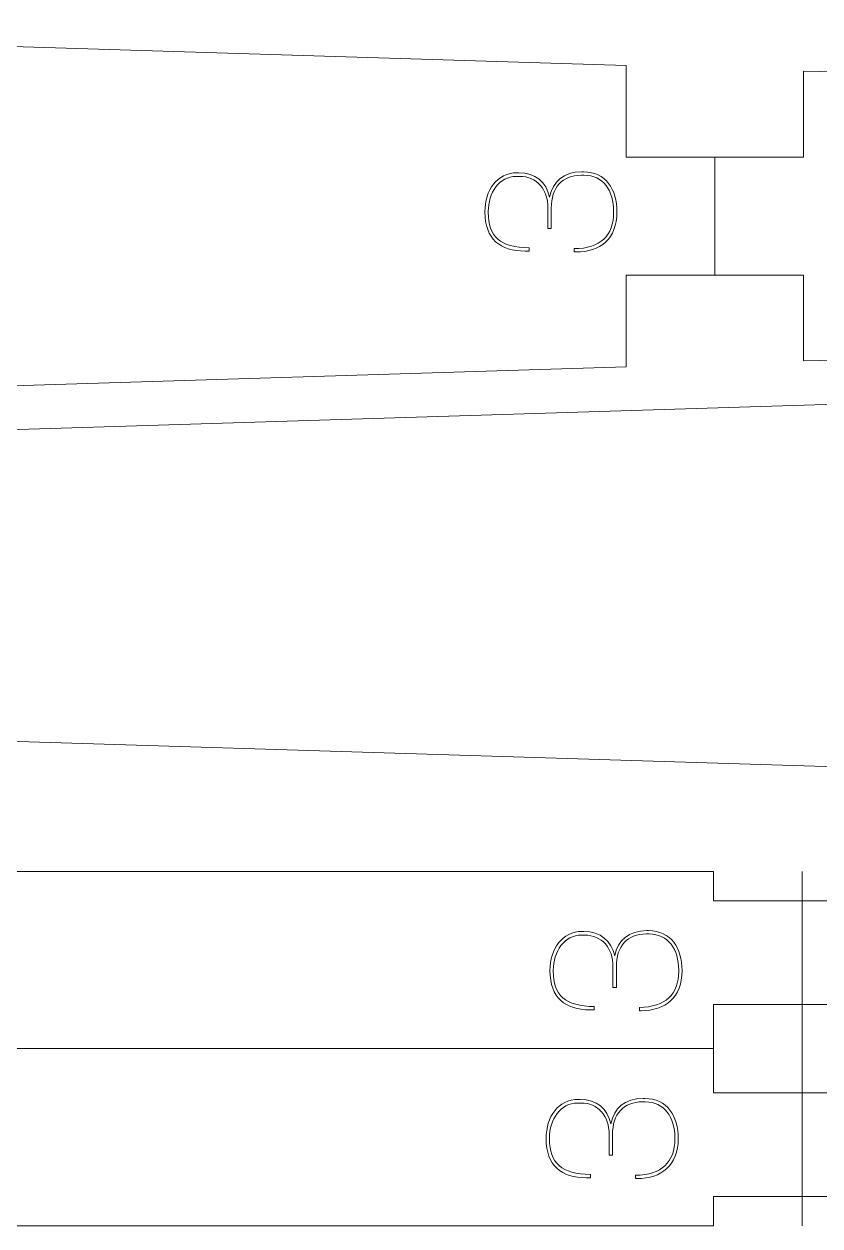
# Model space of a CAD drawing. Header units: millimetres. Extents: x -150 to 147, y -95 to 100.
# Drawn here: x -113.01 to -99.54, y -60.58 to -40.24 of the extents above; entities that cross this region are included whole.
import ezdxf

# ---------------------------------------------------------------- set-up
doc = ezdxf.new("R2010")
doc.units = ezdxf.units.MM
doc.header["$MEASUREMENT"] = 0
doc.layers.add('cut', color=7, linetype='Continuous')
doc.layers.add('cut light', color=7, linetype='Continuous')

msp = doc.modelspace()

# ---------------------------------------------------------------- linework, layer by layer
at = {"layer": 'cut', "lineweight": 0}
for points, knots in [([(-126.9217, -44.4889), (-126.9217, -44.4889), (-126.9217, -42.4889), (-126.9217, -42.4889), (-126.9217, -42.4889), (-126.9217, -42.4889), (-125.4217, -42.4889), (-125.4217, -42.4889), (-125.4217, -42.4889), (-125.4217, -42.4889), (-125.4217, -40.2389), (-125.4217, -40.2389), (-125.4217, -40.2389), (-125.4217, -40.2389), (-102.8217, -40.9389), (-102.8217, -40.9389), (-102.8217, -40.9389), (-102.8217, -40.9389), (-102.8217, -42.4889), (-102.8217, -42.4889), (-102.8217, -42.4889), (-102.8217, -42.4889), (-101.3217, -42.4889), (-101.3217, -42.4889), (-101.3217, -42.4889), (-101.3217, -42.4889), (-101.3217, -44.4889), (-101.3217, -44.4889), (-101.3217, -44.4889), (-101.3217, -44.4889), (-102.8217, -44.4889), (-102.8217, -44.4889), (-102.8217, -44.4889), (-102.8217, -44.4889), (-102.8217, -46.0389), (-102.8217, -46.0389), (-102.8217, -46.0389), (-102.8217, -46.0389), (-125.4217, -46.7389), (-125.4217, -46.7389), (-125.4217, -46.7389), (-125.4217, -46.7389), (-125.4217, -44.4889), (-125.4217, -44.4889), (-125.4217, -44.4889), (-125.4217, -44.4889), (-126.9217, -44.4889), (-126.9217, -44.4889)], [0, 0, 0, 0, 0.0769231, 0.0769231, 0.0769231, 0.0769231, 0.1538462, 0.1538462, 0.1538462, 0.1538462, 0.2307692, 0.2307692, 0.2307692, 0.2307692, 0.3076923, 0.3076923, 0.3076923, 0.3076923, 0.3846154, 0.3846154, 0.3846154, 0.3846154, 0.4615385, 0.4615385, 0.4615385, 0.4615385, 0.5384615, 0.5384615, 0.5384615, 0.5384615, 0.6153846, 0.6153846, 0.6153846, 0.6153846, 0.6923077, 0.6923077, 0.6923077, 0.6923077, 0.7692308, 0.7692308, 0.7692308, 0.7692308, 0.8461538, 0.8461538, 0.8461538, 0.8461538, 1, 1, 1, 1]), ([(-101.3217, -44.4889), (-101.3217, -44.4889), (-101.3217, -42.4889), (-101.3217, -42.4889), (-101.3217, -42.4889), (-101.3217, -42.4889), (-99.8217, -42.4889), (-99.8217, -42.4889), (-99.8217, -42.4889), (-99.8217, -42.4889), (-99.8217, -41.0389), (-99.8217, -41.0389), (-99.8217, -41.0389), (-99.8217, -41.0389), (-77.0517, -41.489), (-77.0517, -41.489), (-77.0517, -41.489), (-77.0517, -41.489), (-77.0516, -42.739), (-77.0516, -42.739), (-77.0516, -42.739), (-77.0516, -42.739), (-75.5516, -42.739), (-75.5516, -42.739), (-75.5516, -42.739), (-75.5516, -42.739), (-75.5516, -44.239), (-75.5516, -44.239), (-75.5516, -44.239), (-75.5516, -44.239), (-77.0516, -44.239), (-77.0516, -44.239), (-77.0516, -44.239), (-77.0516, -44.239), (-77.0517, -45.489), (-77.0517, -45.489), (-77.0517, -45.489), (-77.0517, -45.489), (-99.8217, -45.9389), (-99.8217, -45.9389), (-99.8217, -45.9389), (-99.8217, -45.9389), (-99.8217, -44.4889), (-99.8217, -44.4889), (-99.8217, -44.4889), (-99.8217, -44.4889), (-101.3217, -44.4889), (-101.3217, -44.4889)], [0, 0, 0, 0, 0.0769231, 0.0769231, 0.0769231, 0.0769231, 0.1538462, 0.1538462, 0.1538462, 0.1538462, 0.2307692, 0.2307692, 0.2307692, 0.2307692, 0.3076923, 0.3076923, 0.3076923, 0.3076923, 0.3846154, 0.3846154, 0.3846154, 0.3846154, 0.4615385, 0.4615385, 0.4615385, 0.4615385, 0.5384615, 0.5384615, 0.5384615, 0.5384615, 0.6153846, 0.6153846, 0.6153846, 0.6153846, 0.6923077, 0.6923077, 0.6923077, 0.6923077, 0.7692308, 0.7692308, 0.7692308, 0.7692308, 0.8461538, 0.8461538, 0.8461538, 0.8461538, 1, 1, 1, 1]), ([(-91.9315, -48.7389), (-91.9315, -48.7389), (-91.9315, -50.7389), (-91.9315, -50.7389), (-91.9315, -50.7389), (-91.9315, -50.7389), (-93.4315, -50.7389), (-93.4315, -50.7389), (-93.4315, -50.7389), (-93.4315, -50.7389), (-93.4315, -52.9889), (-93.4315, -52.9889), (-93.4315, -52.9889), (-93.4315, -52.9889), (-116.0315, -52.2889), (-116.0315, -52.2889), (-116.0315, -52.2889), (-116.0315, -52.2889), (-116.0315, -50.7389), (-116.0315, -50.7389), (-116.0315, -50.7389), (-116.0315, -50.7389), (-117.5315, -50.7389), (-117.5315, -50.7389), (-117.5315, -50.7389), (-117.5315, -50.7389), (-117.5315, -48.7389), (-117.5315, -48.7389), (-117.5315, -48.7389), (-117.5315, -48.7389), (-116.0315, -48.7389), (-116.0315, -48.7389), (-116.0315, -48.7389), (-116.0315, -48.7389), (-116.0315, -47.1889), (-116.0315, -47.1889), (-116.0315, -47.1889), (-116.0315, -47.1889), (-93.4315, -46.4889), (-93.4315, -46.4889), (-93.4315, -46.4889), (-93.4315, -46.4889), (-93.4315, -48.7389), (-93.4315, -48.7389), (-93.4315, -48.7389), (-93.4315, -48.7389), (-91.9315, -48.7389), (-91.9315, -48.7389)], [0, 0, 0, 0, 0.0769231, 0.0769231, 0.0769231, 0.0769231, 0.1538462, 0.1538462, 0.1538462, 0.1538462, 0.2307692, 0.2307692, 0.2307692, 0.2307692, 0.3076923, 0.3076923, 0.3076923, 0.3076923, 0.3846154, 0.3846154, 0.3846154, 0.3846154, 0.4615385, 0.4615385, 0.4615385, 0.4615385, 0.5384615, 0.5384615, 0.5384615, 0.5384615, 0.6153846, 0.6153846, 0.6153846, 0.6153846, 0.6923077, 0.6923077, 0.6923077, 0.6923077, 0.7692308, 0.7692308, 0.7692308, 0.7692308, 0.8461538, 0.8461538, 0.8461538, 0.8461538, 1, 1, 1, 1]), ([(-83.7401, -57.5762), (-83.7401, -57.5762), (-98.34, -57.5762), (-98.34, -57.5762), (-98.34, -57.5762), (-98.34, -57.5762), (-98.34, -56.8262), (-98.34, -56.8262), (-98.34, -56.8262), (-98.34, -56.8262), (-101.34, -56.8262), (-101.34, -56.8262), (-101.34, -56.8262), (-101.34, -56.8262), (-101.34, -57.5762), (-101.34, -57.5762), (-101.34, -57.5762), (-101.34, -57.5762), (-123.94, -57.5762), (-123.94, -57.5762), (-123.94, -57.5762), (-123.94, -57.5762), (-123.94, -57.0762), (-123.94, -57.0762), (-123.94, -57.0762), (-123.94, -57.0762), (-126.94, -57.0762), (-126.94, -57.0762), (-126.94, -57.0762), (-126.94, -57.0762), (-126.94, -57.5762), (-126.94, -57.5762), (-126.94, -57.5762), (-126.94, -57.5762), (-139.5699, -57.5762), (-139.5699, -57.5762), (-139.5699, -57.5762), (-139.5699, -57.5762), (-139.5699, -57.0762), (-139.5699, -57.0762), (-139.5699, -57.0762), (-139.5699, -57.0762), (-142.5699, -57.0762), (-142.5699, -57.0762), (-142.5699, -57.0762), (-142.5699, -57.0762), (-142.5699, -55.0762), (-142.5699, -55.0762), (-142.5699, -55.0762), (-142.5699, -55.0762), (-139.5699, -55.0762), (-139.5699, -55.0762), (-139.5699, -55.0762), (-139.5699, -55.0762), (-139.5699, -54.5762), (-139.5699, -54.5762), (-139.5699, -54.5762), (-139.5699, -54.5762), (-126.9401, -54.5762), (-126.9401, -54.5762), (-126.9401, -54.5762), (-126.9401, -54.5762), (-126.9401, -55.0762), (-126.9401, -55.0762), (-126.9401, -55.0762), (-126.9401, -55.0762), (-123.9401, -55.0762), (-123.9401, -55.0762), (-123.9401, -55.0762), (-123.9401, -55.0762), (-123.9401, -54.5762), (-123.9401, -54.5762), (-123.9401, -54.5762), (-123.9401, -54.5762), (-101.3401, -54.5762), (-101.3401, -54.5762), (-101.3401, -54.5762), (-101.3401, -54.5762), (-101.3401, -55.0762), (-101.3401, -55.0762), (-101.3401, -55.0762), (-101.3401, -55.0762), (-98.3401, -55.0762), (-98.3401, -55.0762), (-98.3401, -55.0762), (-98.3401, -55.0762), (-98.3401, -54.5762), (-98.3401, -54.5762), (-98.3401, -54.5762), (-98.3401, -54.5762), (-83.7401, -54.5762), (-83.7401, -54.5762), (-83.7401, -54.5762), (-83.7401, -54.5762), (-83.7401, -57.5762), (-83.7401, -57.5762)], [0, 0, 0, 0, 0.04, 0.04, 0.04, 0.04, 0.08, 0.08, 0.08, 0.08, 0.12, 0.12, 0.12, 0.12, 0.16, 0.16, 0.16, 0.16, 0.2, 0.2, 0.2, 0.2, 0.24, 0.24, 0.24, 0.24, 0.28, 0.28, 0.28, 0.28, 0.32, 0.32, 0.32, 0.32, 0.36, 0.36, 0.36, 0.36, 0.4, 0.4, 0.4, 0.4, 0.44, 0.44, 0.44, 0.44, 0.48, 0.48, 0.48, 0.48, 0.52, 0.52, 0.52, 0.52, 0.56, 0.56, 0.56, 0.56, 0.6, 0.6, 0.6, 0.6, 0.64, 0.64, 0.64, 0.64, 0.68, 0.68, 0.68, 0.68, 0.72, 0.72, 0.72, 0.72, 0.76, 0.76, 0.76, 0.76, 0.8, 0.8, 0.8, 0.8, 0.84, 0.84, 0.84, 0.84, 0.88, 0.88, 0.88, 0.88, 0.92, 0.92, 0.92, 0.92, 1, 1, 1, 1]), ([(-83.7401, -60.5762), (-83.7401, -60.5762), (-98.3401, -60.5762), (-98.3401, -60.5762), (-98.3401, -60.5762), (-98.3401, -60.5762), (-98.3401, -60.0762), (-98.3401, -60.0762), (-98.3401, -60.0762), (-98.3401, -60.0762), (-101.3401, -60.0762), (-101.3401, -60.0762), (-101.3401, -60.0762), (-101.3401, -60.0762), (-101.3401, -60.5762), (-101.3401, -60.5762), (-101.3401, -60.5762), (-101.3401, -60.5762), (-123.9401, -60.5762), (-123.9401, -60.5762), (-123.9401, -60.5762), (-123.9401, -60.5762), (-123.9401, -60.0762), (-123.9401, -60.0762), (-123.9401, -60.0762), (-123.9401, -60.0762), (-126.9401, -60.0762), (-126.9401, -60.0762), (-126.9401, -60.0762), (-126.9401, -60.0762), (-126.9401, -60.5762), (-126.9401, -60.5762), (-126.9401, -60.5762), (-126.9401, -60.5762), (-139.5699, -60.5762), (-139.5699, -60.5762), (-139.5699, -60.5762), (-139.5699, -60.5762), (-139.5699, -60.0762), (-139.5699, -60.0762), (-139.5699, -60.0762), (-139.5699, -60.0762), (-142.5699, -60.0762), (-142.5699, -60.0762), (-142.5699, -60.0762), (-142.5699, -60.0762), (-142.5699, -58.0762), (-142.5699, -58.0762), (-142.5699, -58.0762), (-142.5699, -58.0762), (-139.5699, -58.0762), (-139.5699, -58.0762), (-139.5699, -58.0762), (-139.5699, -58.0762), (-139.5699, -57.5762), (-139.5699, -57.5762), (-139.5699, -57.5762), (-139.5699, -57.5762), (-126.94, -57.5762), (-126.94, -57.5762), (-126.94, -57.5762), (-126.94, -57.5762), (-126.94, -58.0762), (-126.94, -58.0762), (-126.94, -58.0762), (-126.94, -58.0762), (-123.94, -58.0762), (-123.94, -58.0762), (-123.94, -58.0762), (-123.94, -58.0762), (-123.94, -57.5762), (-123.94, -57.5762), (-123.94, -57.5762), (-123.94, -57.5762), (-101.34, -57.5762), (-101.34, -57.5762), (-101.34, -57.5762), (-101.34, -57.5762), (-101.34, -58.3262), (-101.34, -58.3262), (-101.34, -58.3262), (-101.34, -58.3262), (-98.34, -58.3262), (-98.34, -58.3262), (-98.34, -58.3262), (-98.34, -58.3262), (-98.34, -57.5762), (-98.34, -57.5762), (-98.34, -57.5762), (-98.34, -57.5762), (-83.7401, -57.5762), (-83.7401, -57.5762), (-83.7401, -57.5762), (-83.7401, -57.5762), (-83.7401, -60.5762), (-83.7401, -60.5762)], [0, 0, 0, 0, 0.04, 0.04, 0.04, 0.04, 0.08, 0.08, 0.08, 0.08, 0.12, 0.12, 0.12, 0.12, 0.16, 0.16, 0.16, 0.16, 0.2, 0.2, 0.2, 0.2, 0.24, 0.24, 0.24, 0.24, 0.28, 0.28, 0.28, 0.28, 0.32, 0.32, 0.32, 0.32, 0.36, 0.36, 0.36, 0.36, 0.4, 0.4, 0.4, 0.4, 0.44, 0.44, 0.44, 0.44, 0.48, 0.48, 0.48, 0.48, 0.52, 0.52, 0.52, 0.52, 0.56, 0.56, 0.56, 0.56, 0.6, 0.6, 0.6, 0.6, 0.64, 0.64, 0.64, 0.64, 0.68, 0.68, 0.68, 0.68, 0.72, 0.72, 0.72, 0.72, 0.76, 0.76, 0.76, 0.76, 0.8, 0.8, 0.8, 0.8, 0.84, 0.84, 0.84, 0.84, 0.88, 0.88, 0.88, 0.88, 0.92, 0.92, 0.92, 0.92, 1, 1, 1, 1])]:
    msp.add_open_spline(points, degree=3, knots=knots, dxfattribs=at)
for points in [[(-99.84, -54.5762), (-99.84, -54.5762), (-99.84, -57.5762), (-99.84, -57.5762)], [(-99.84, -57.5762), (-99.84, -57.5762), (-99.84, -60.5762), (-99.84, -60.5762)]]:
    msp.add_open_spline(points, degree=3, dxfattribs=at)
at = {"layer": 'cut light', "color": 5, "lineweight": 0}
for points in [[(-104.6775, -42.8169), (-104.6775, -42.8169), (-104.621, -42.8169), (-104.621, -42.8169), (-104.621, -42.8169), (-104.3303, -42.8169), (-104.1441, -43.0342), (-104.1441, -43.3531), (-104.1441, -43.3531), (-104.1441, -43.3531), (-104.1441, -43.7003), (-104.1441, -43.7003), (-104.1441, -43.7003), (-104.1441, -43.7003), (-104.0876, -43.7003), (-104.0876, -43.7003), (-104.0876, -43.7003), (-104.0876, -43.7003), (-104.0876, -43.3531), (-104.0876, -43.3531), (-104.0876, -43.3531), (-104.0876, -43.0032), (-103.9042, -42.7972), (-103.5768, -42.7972), (-103.5768, -42.7972), (-103.5768, -42.7972), (-103.5345, -42.7972), (-103.5345, -42.7972), (-103.5345, -42.7972), (-103.2071, -42.7972), (-103.0321, -43.0596), (-103.0321, -43.4096), (-103.0321, -43.4096), (-103.0321, -43.4096), (-103.0321, -43.4265), (-103.0321, -43.4265), (-103.0321, -43.4265), (-103.0321, -43.816), (-103.2579, -44.0389), (-103.6982, -44.0389), (-103.6982, -44.0389), (-103.6982, -44.0389), (-103.6982, -44.0954), (-103.6982, -44.0954), (-103.6982, -44.0954), (-103.6982, -44.0954), (-103.6699, -44.0954), (-103.6699, -44.0954), (-103.6699, -44.0954), (-103.2579, -44.0954), (-102.9757, -43.8724), (-102.9757, -43.418), (-102.9757, -43.418), (-102.9757, -43.037), (-103.1619, -42.7407), (-103.5429, -42.7407), (-103.5429, -42.7407), (-103.5429, -42.7407), (-103.5712, -42.7407), (-103.5712, -42.7407), (-103.5712, -42.7407), (-103.8816, -42.7407), (-104.0594, -42.9016), (-104.1158, -43.1669), (-104.1158, -43.1669), (-104.1723, -42.9129), (-104.3557, -42.7548), (-104.6351, -42.7548), (-104.6351, -42.7548), (-104.6351, -42.7548), (-104.6633, -42.7548), (-104.6633, -42.7548), (-104.6633, -42.7548), (-105.0077, -42.7548), (-105.2108, -43.0512), (-105.2108, -43.418), (-105.2108, -43.418), (-105.2108, -43.8781), (-104.9512, -44.0813), (-104.5307, -44.0813), (-104.5307, -44.0813), (-104.5307, -44.0813), (-104.4601, -44.0813), (-104.4601, -44.0813), (-104.4601, -44.0813), (-104.4601, -44.0813), (-104.4601, -44.0248), (-104.4601, -44.0248), (-104.4601, -44.0248), (-104.9512, -44.0248), (-105.1544, -43.8273), (-105.1544, -43.4293), (-105.1544, -43.4293), (-105.1544, -43.4293), (-105.1544, -43.4124), (-105.1544, -43.4124), (-105.1544, -43.4124), (-105.1544, -43.0935), (-104.9681, -42.8169), (-104.6775, -42.8169)], [(-103.5762, -55.6551), (-103.5762, -55.6551), (-103.5197, -55.6551), (-103.5197, -55.6551), (-103.5197, -55.6551), (-103.229, -55.6551), (-103.0428, -55.8724), (-103.0428, -56.1913), (-103.0428, -56.1913), (-103.0428, -56.1913), (-103.0428, -56.5385), (-103.0428, -56.5385), (-103.0428, -56.5385), (-103.0428, -56.5385), (-102.9863, -56.5385), (-102.9863, -56.5385), (-102.9863, -56.5385), (-102.9863, -56.5385), (-102.9863, -56.1913), (-102.9863, -56.1913), (-102.9863, -56.1913), (-102.9863, -55.8414), (-102.8029, -55.6354), (-102.4755, -55.6354), (-102.4755, -55.6354), (-102.4755, -55.6354), (-102.4332, -55.6354), (-102.4332, -55.6354), (-102.4332, -55.6354), (-102.1058, -55.6354), (-101.9308, -55.8978), (-101.9308, -56.2478), (-101.9308, -56.2478), (-101.9308, -56.2478), (-101.9308, -56.2647), (-101.9308, -56.2647), (-101.9308, -56.2647), (-101.9308, -56.6542), (-102.1566, -56.8771), (-102.5969, -56.8771), (-102.5969, -56.8771), (-102.5969, -56.8771), (-102.5969, -56.9336), (-102.5969, -56.9336), (-102.5969, -56.9336), (-102.5969, -56.9336), (-102.5686, -56.9336), (-102.5686, -56.9336), (-102.5686, -56.9336), (-102.1566, -56.9336), (-101.8744, -56.7106), (-101.8744, -56.2562), (-101.8744, -56.2562), (-101.8744, -55.8752), (-102.0606, -55.5789), (-102.4416, -55.5789), (-102.4416, -55.5789), (-102.4416, -55.5789), (-102.4699, -55.5789), (-102.4699, -55.5789), (-102.4699, -55.5789), (-102.7803, -55.5789), (-102.9581, -55.7398), (-103.0145, -56.0051), (-103.0145, -56.0051), (-103.071, -55.7511), (-103.2544, -55.593), (-103.5338, -55.593), (-103.5338, -55.593), (-103.5338, -55.593), (-103.562, -55.593), (-103.562, -55.593), (-103.562, -55.593), (-103.9064, -55.593), (-104.1095, -55.8894), (-104.1095, -56.2562), (-104.1095, -56.2562), (-104.1095, -56.7163), (-103.8499, -56.9195), (-103.4294, -56.9195), (-103.4294, -56.9195), (-103.4294, -56.9195), (-103.3588, -56.9195), (-103.3588, -56.9195), (-103.3588, -56.9195), (-103.3588, -56.9195), (-103.3588, -56.863), (-103.3588, -56.863), (-103.3588, -56.863), (-103.8499, -56.863), (-104.0531, -56.6655), (-104.0531, -56.2675), (-104.0531, -56.2675), (-104.0531, -56.2675), (-104.0531, -56.2506), (-104.0531, -56.2506), (-104.0531, -56.2506), (-104.0531, -55.9317), (-103.8668, -55.6551), (-103.5762, -55.6551)], [(-103.6411, -58.4958), (-103.6411, -58.4958), (-103.5846, -58.4958), (-103.5846, -58.4958), (-103.5846, -58.4958), (-103.2939, -58.4958), (-103.1077, -58.7131), (-103.1077, -59.032), (-103.1077, -59.032), (-103.1077, -59.032), (-103.1077, -59.3792), (-103.1077, -59.3792), (-103.1077, -59.3792), (-103.1077, -59.3792), (-103.0512, -59.3792), (-103.0512, -59.3792), (-103.0512, -59.3792), (-103.0512, -59.3792), (-103.0512, -59.032), (-103.0512, -59.032), (-103.0512, -59.032), (-103.0512, -58.6821), (-102.8678, -58.4761), (-102.5404, -58.4761), (-102.5404, -58.4761), (-102.5404, -58.4761), (-102.4981, -58.4761), (-102.4981, -58.4761), (-102.4981, -58.4761), (-102.1707, -58.4761), (-101.9957, -58.7385), (-101.9957, -59.0885), (-101.9957, -59.0885), (-101.9957, -59.0885), (-101.9957, -59.1054), (-101.9957, -59.1054), (-101.9957, -59.1054), (-101.9957, -59.4949), (-102.2215, -59.7178), (-102.6618, -59.7178), (-102.6618, -59.7178), (-102.6618, -59.7178), (-102.6618, -59.7743), (-102.6618, -59.7743), (-102.6618, -59.7743), (-102.6618, -59.7743), (-102.6335, -59.7743), (-102.6335, -59.7743), (-102.6335, -59.7743), (-102.2215, -59.7743), (-101.9393, -59.5513), (-101.9393, -59.0969), (-101.9393, -59.0969), (-101.9393, -58.7159), (-102.1255, -58.4196), (-102.5065, -58.4196), (-102.5065, -58.4196), (-102.5065, -58.4196), (-102.5348, -58.4196), (-102.5348, -58.4196), (-102.5348, -58.4196), (-102.8452, -58.4196), (-103.023, -58.5805), (-103.0794, -58.8458), (-103.0794, -58.8458), (-103.1359, -58.5918), (-103.3193, -58.4337), (-103.5987, -58.4337), (-103.5987, -58.4337), (-103.5987, -58.4337), (-103.6269, -58.4337), (-103.6269, -58.4337), (-103.6269, -58.4337), (-103.9713, -58.4337), (-104.1744, -58.7301), (-104.1744, -59.0969), (-104.1744, -59.0969), (-104.1744, -59.557), (-103.9148, -59.7602), (-103.4943, -59.7602), (-103.4943, -59.7602), (-103.4943, -59.7602), (-103.4237, -59.7602), (-103.4237, -59.7602), (-103.4237, -59.7602), (-103.4237, -59.7602), (-103.4237, -59.7037), (-103.4237, -59.7037), (-103.4237, -59.7037), (-103.9148, -59.7037), (-104.118, -59.5062), (-104.118, -59.1082), (-104.118, -59.1082), (-104.118, -59.1082), (-104.118, -59.0913), (-104.118, -59.0913), (-104.118, -59.0913), (-104.118, -58.7724), (-103.9317, -58.4958), (-103.6411, -58.4958)]]:
    msp.add_open_spline(points, degree=3, knots=[0, 0, 0, 0, 0.0384615, 0.0384615, 0.0384615, 0.0384615, 0.0769231, 0.0769231, 0.0769231, 0.0769231, 0.1153846, 0.1153846, 0.1153846, 0.1153846, 0.1538462, 0.1538462, 0.1538462, 0.1538462, 0.1923077, 0.1923077, 0.1923077, 0.1923077, 0.2307692, 0.2307692, 0.2307692, 0.2307692, 0.2692308, 0.2692308, 0.2692308, 0.2692308, 0.3076923, 0.3076923, 0.3076923, 0.3076923, 0.3461538, 0.3461538, 0.3461538, 0.3461538, 0.3846154, 0.3846154, 0.3846154, 0.3846154, 0.4230769, 0.4230769, 0.4230769, 0.4230769, 0.4615385, 0.4615385, 0.4615385, 0.4615385, 0.5, 0.5, 0.5, 0.5, 0.5384615, 0.5384615, 0.5384615, 0.5384615, 0.5769231, 0.5769231, 0.5769231, 0.5769231, 0.6153846, 0.6153846, 0.6153846, 0.6153846, 0.6538462, 0.6538462, 0.6538462, 0.6538462, 0.6923077, 0.6923077, 0.6923077, 0.6923077, 0.7307692, 0.7307692, 0.7307692, 0.7307692, 0.7692308, 0.7692308, 0.7692308, 0.7692308, 0.8076923, 0.8076923, 0.8076923, 0.8076923, 0.8461538, 0.8461538, 0.8461538, 0.8461538, 0.8846154, 0.8846154, 0.8846154, 0.8846154, 0.9230769, 0.9230769, 0.9230769, 0.9230769, 1, 1, 1, 1], dxfattribs=at)

doc.saveas('drawing.dxf')
